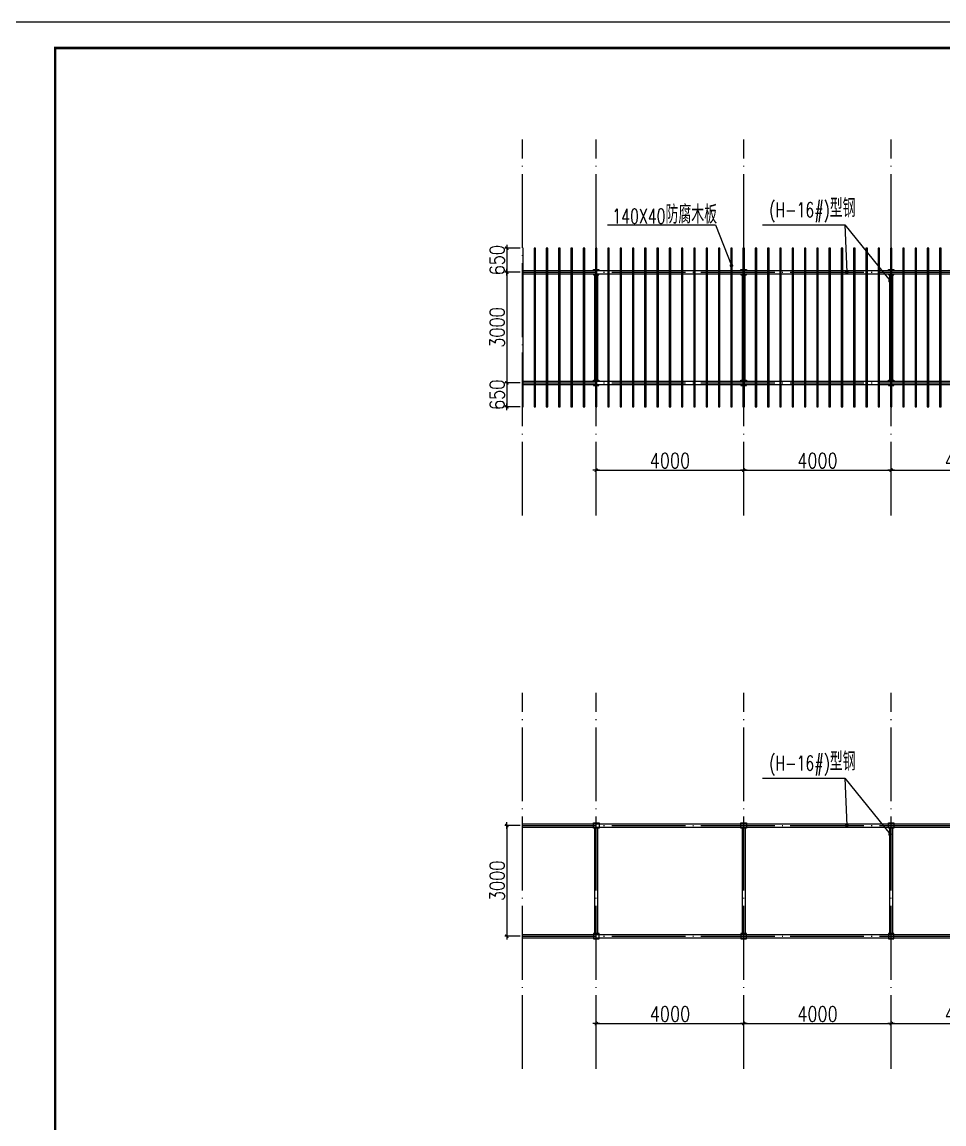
# Model space of a CAD drawing. Header units: inches. Extents: x -2316 to 955, y -265 to 742.
# Drawn here: x -1122.4 to -945.2, y -56.6 to 155.1 of the extents above; entities that cross this region are included whole.
import ezdxf

# ---------------------------------------------------------------- set-up
doc = ezdxf.new("R2010")
doc.units = ezdxf.units.IN
doc.header["$LTSCALE"] = 1000
doc.header["$MEASUREMENT"] = 0
doc.linetypes.add('CONTINOUS', pattern=[0])
doc.linetypes.add('DOTE', pattern=[2.42, 2, -0.2, 0.02, -0.2])
for name, color, linetype in [('COLUMN', 7, 'Continuous'), ('G13', 7, 'CONTINOUS'), ('PUB_DIM', 3, 'Continuous'), ('文字和字符', 7, 'Continuous'), ('标注层', 3, 'Continuous')]:
    doc.layers.add(name, color=color, linetype=linetype)
doc.styles.add('DIM_FONT', font='SIMPLEX.shx', dxfattribs={"width": 0.8})
doc.styles.add('HZPMK', font='romand.shx', dxfattribs={"width": 0.7, "bigfont": 'hztxt.shx'})
doc.dimstyles.new('NORMAL', dxfattribs={"dimscale": 0.2, "dimtxt": 300, "dimasz": 1, "dimexe": 250, "dimexo": 300, "dimgap": 150, "dimtad": 1, "dimdec": 0, "dimzin": 0, "dimdsep": 46, "dimtxsty": 'DIM_FONT', "dimblk": '_DIMX', "dimcen": 0.09, "dimclrt": 7, "dimadec": 0, "dimazin": 0, "dimtfac": 1, "dimtdec": 0, "dimtix": 1, "dimtmove": 2, "dimatfit": 3, "dimldrblk": '_DIMX', "dimfxl": 1, "dimtolj": 1, "dimtzin": 0, "dimarcsym": 0})

# ---------------------------------------------------------------- blocks, each defined once
blk = doc.blocks.new('TKK')
at = {"layer": '文字和字符'}
blk.add_lwpolyline([(0, 0), (1189, 0), (1189, 841), (0, 841)], close=True, dxfattribs=at)
at = {"layer": '文字和字符', "const_width": 1}
blk.add_lwpolyline([(25, 10), (1179, 10), (1179, 831), (25, 831)], close=True, dxfattribs=at)
blk = doc.blocks.new('_YZH')
at = {"const_width": 0.5}
blk.add_lwpolyline([(-0.25, 0, 1), (0.25, 0, 1)], format="xyb", close=True, dxfattribs=at)
blk = doc.blocks.new('_DIMX')
blk.add_line((-150, 0), (150, 0))
at = {"const_width": 50}
blk.add_lwpolyline([(-70, -70), (70, 70)], dxfattribs=at)
blk = doc.blocks.new('*D392')
at = {"layer": 'Defpoints', "color": 0, "transparency": 16777216}
for p in [(-416, -8975), (-841, -9625), (-416, -9625)]:
    blk.add_point(p, dxfattribs=at)
at = {"layer": 'PUB_DIM', "color": 0, "lineweight": -2, "transparency": 16777216}
for p, q in [((-476, -8975), (-891, -8975)), ((-841, -8974), (-841, -8973)), ((-841, -8975), (-841, -9625)), ((-476, -9625), (-891, -9625)), ((-841, -9625), (-841, -9626))]:
    blk.add_line(p, q, dxfattribs=at)
at = {"layer": 'PUB_DIM', "color": 0, "lineweight": -2, "transparency": 16777216, "xscale": 0.6000000000000001, "yscale": 0.6000000000000001, "zscale": 0.6000000000000001}
for p, rotation in [((-841, -8975), 270), ((-841, -9625), 90)]:
    blk.add_blockref('_DIMX', p, dxfattribs=dict(at, rotation=rotation))
at = {"layer": 'PUB_DIM', "color": 7, "transparency": 16777216, "insert": (-1101, -9300), "char_height": 400, "attachment_point": 5, "rotation": 90, "style": 'DIM_FONT'}
blk.add_mtext('\\A1;650', dxfattribs=at)
blk = doc.blocks.new('*D393')
at = {"layer": 'Defpoints', "color": 0, "transparency": 16777216}
for p in [(-416, -9625), (-841, -12625), (-416, -12625)]:
    blk.add_point(p, dxfattribs=at)
at = {"layer": 'PUB_DIM', "color": 0, "lineweight": -2, "transparency": 16777216}
for p, q in [((-476, -9625), (-891, -9625)), ((-841, -9625), (-841, -12624)), ((-476, -12625), (-891, -12625))]:
    blk.add_line(p, q, dxfattribs=at)
at = {"layer": 'PUB_DIM', "color": 0, "lineweight": -2, "transparency": 16777216, "xscale": 0.6000000000000001, "yscale": 0.6000000000000001, "zscale": 0.6000000000000001}
for p, rotation in [((-841, -9625), 90), ((-841, -12625), 270)]:
    blk.add_blockref('_DIMX', p, dxfattribs=dict(at, rotation=rotation))
at = {"layer": 'PUB_DIM', "color": 7, "transparency": 16777216, "insert": (-1101, -11125), "char_height": 400, "attachment_point": 5, "rotation": 90, "style": 'DIM_FONT'}
blk.add_mtext('\\A1;3000', dxfattribs=at)
blk = doc.blocks.new('*D394')
at = {"layer": 'Defpoints', "color": 0, "transparency": 16777216}
for p in [(-416, -12625), (-841, -13275), (-416, -13275)]:
    blk.add_point(p, dxfattribs=at)
at = {"layer": 'PUB_DIM', "color": 0, "lineweight": -2, "transparency": 16777216}
for p, q in [((-476, -12625), (-891, -12625)), ((-841, -12624), (-841, -12623)), ((-841, -12625), (-841, -13275)), ((-476, -13275), (-891, -13275)), ((-841, -13275), (-841, -13276))]:
    blk.add_line(p, q, dxfattribs=at)
at = {"layer": 'PUB_DIM', "color": 0, "lineweight": -2, "transparency": 16777216, "xscale": 0.6000000000000001, "yscale": 0.6000000000000001, "zscale": 0.6000000000000001}
for p, rotation in [((-841, -12625), 270), ((-841, -13275), 90)]:
    blk.add_blockref('_DIMX', p, dxfattribs=dict(at, rotation=rotation))
at = {"layer": 'PUB_DIM', "color": 7, "transparency": 16777216, "insert": (-1101, -12950), "char_height": 400, "attachment_point": 5, "rotation": 90, "style": 'DIM_FONT'}
blk.add_mtext('\\A1;650', dxfattribs=at)
blk = doc.blocks.new('*D396')
at = {"layer": 'Defpoints', "color": 0, "transparency": 16777216}
for p in [(1584, -14995), (5584, -14995), (5584, -14995)]:
    blk.add_point(p, dxfattribs=at)
at = {"layer": 'PUB_DIM', "color": 0, "lineweight": -2, "transparency": 16777216}
for p, q in [((1584, -14935), (1584, -14945)), ((5584, -14935), (5584, -14945)), ((1585, -14995), (5584, -14995))]:
    blk.add_line(p, q, dxfattribs=at)
at = {"layer": 'PUB_DIM', "color": 0, "lineweight": -2, "transparency": 16777216, "xscale": 0.6000000000000001, "yscale": 0.6000000000000001, "zscale": 0.6000000000000001, "rotation": 180}
blk.add_blockref('_DIMX', (1584, -14995), dxfattribs=at)
at = {"layer": 'PUB_DIM', "color": 0, "lineweight": -2, "transparency": 16777216, "xscale": 0.6000000000000001, "yscale": 0.6000000000000001, "zscale": 0.6000000000000001}
blk.add_blockref('_DIMX', (5584, -14995), dxfattribs=at)
at = {"layer": 'PUB_DIM', "color": 7, "transparency": 16777216, "insert": (3584, -14735), "char_height": 400, "attachment_point": 5, "style": 'DIM_FONT'}
blk.add_mtext('\\A1;4000', dxfattribs=at)
blk = doc.blocks.new('*D402')
at = {"layer": 'Defpoints', "color": 0, "transparency": 16777216}
for p in [(5584, -14995), (9584, -14995), (9584, -14995)]:
    blk.add_point(p, dxfattribs=at)
at = {"layer": 'PUB_DIM', "color": 0, "lineweight": -2, "transparency": 16777216}
for p, q in [((5584, -14935), (5584, -14945)), ((9584, -14935), (9584, -14945)), ((5585, -14995), (9584, -14995))]:
    blk.add_line(p, q, dxfattribs=at)
at = {"layer": 'PUB_DIM', "color": 0, "lineweight": -2, "transparency": 16777216, "xscale": 0.6000000000000001, "yscale": 0.6000000000000001, "zscale": 0.6000000000000001, "rotation": 180}
blk.add_blockref('_DIMX', (5584, -14995), dxfattribs=at)
at = {"layer": 'PUB_DIM', "color": 0, "lineweight": -2, "transparency": 16777216, "xscale": 0.6000000000000001, "yscale": 0.6000000000000001, "zscale": 0.6000000000000001}
blk.add_blockref('_DIMX', (9584, -14995), dxfattribs=at)
at = {"layer": 'PUB_DIM', "color": 7, "transparency": 16777216, "insert": (7584, -14735), "char_height": 400, "attachment_point": 5, "style": 'DIM_FONT'}
blk.add_mtext('\\A1;4000', dxfattribs=at)
blk = doc.blocks.new('*D403')
at = {"layer": 'Defpoints', "color": 0, "transparency": 16777216}
for p in [(9584, -14995), (13584, -14995), (13584, -14995)]:
    blk.add_point(p, dxfattribs=at)
at = {"layer": 'PUB_DIM', "color": 0, "lineweight": -2, "transparency": 16777216}
for p, q in [((9584, -14935), (9584, -14945)), ((13584, -14935), (13584, -14945)), ((9585, -14995), (13584, -14995))]:
    blk.add_line(p, q, dxfattribs=at)
at = {"layer": 'PUB_DIM', "color": 0, "lineweight": -2, "transparency": 16777216, "xscale": 0.6000000000000001, "yscale": 0.6000000000000001, "zscale": 0.6000000000000001, "rotation": 180}
blk.add_blockref('_DIMX', (9584, -14995), dxfattribs=at)
at = {"layer": 'PUB_DIM', "color": 0, "lineweight": -2, "transparency": 16777216, "xscale": 0.6000000000000001, "yscale": 0.6000000000000001, "zscale": 0.6000000000000001}
blk.add_blockref('_DIMX', (13584, -14995), dxfattribs=at)
at = {"layer": 'PUB_DIM', "color": 7, "transparency": 16777216, "insert": (11584, -14735), "char_height": 400, "attachment_point": 5, "style": 'DIM_FONT'}
blk.add_mtext('\\A1;4000', dxfattribs=at)
blk = doc.blocks.new('*D397')
at = {"layer": 'Defpoints', "color": 0, "transparency": 16777216}
for p in [(-3620, -11501), (-4045, -14501), (-3620, -14501)]:
    blk.add_point(p, dxfattribs=at)
at = {"layer": 'PUB_DIM', "color": 0, "lineweight": -2, "transparency": 16777216}
for p, q in [((-3680, -11501), (-4095, -11501)), ((-4045, -11501), (-4045, -14500)), ((-3680, -14501), (-4095, -14501))]:
    blk.add_line(p, q, dxfattribs=at)
at = {"layer": 'PUB_DIM', "color": 0, "lineweight": -2, "transparency": 16777216, "xscale": 0.6000000000000001, "yscale": 0.6000000000000001, "zscale": 0.6000000000000001}
for p, rotation in [((-4045, -11501), 90), ((-4045, -14501), 270)]:
    blk.add_blockref('_DIMX', p, dxfattribs=dict(at, rotation=rotation))
at = {"layer": 'PUB_DIM', "color": 7, "transparency": 16777216, "insert": (-4305, -13001), "char_height": 400, "attachment_point": 5, "rotation": 90, "style": 'DIM_FONT'}
blk.add_mtext('\\A1;3000', dxfattribs=at)
blk = doc.blocks.new('*D399')
at = {"layer": 'Defpoints', "color": 0, "transparency": 16777216}
for p in [(-1620, -16871), (2380, -16871), (2380, -16871)]:
    blk.add_point(p, dxfattribs=at)
at = {"layer": 'PUB_DIM', "color": 0, "lineweight": -2, "transparency": 16777216}
for p, q in [((-1620, -16811), (-1620, -16821)), ((-1619, -16871), (2379, -16871)), ((2380, -16811), (2380, -16821))]:
    blk.add_line(p, q, dxfattribs=at)
at = {"layer": 'PUB_DIM', "color": 0, "lineweight": -2, "transparency": 16777216, "xscale": 0.6000000000000001, "yscale": 0.6000000000000001, "zscale": 0.6000000000000001, "rotation": 180}
blk.add_blockref('_DIMX', (-1620, -16871), dxfattribs=at)
at = {"layer": 'PUB_DIM', "color": 0, "lineweight": -2, "transparency": 16777216, "xscale": 0.6000000000000001, "yscale": 0.6000000000000001, "zscale": 0.6000000000000001}
blk.add_blockref('_DIMX', (2380, -16871), dxfattribs=at)
at = {"layer": 'PUB_DIM', "color": 7, "transparency": 16777216, "insert": (380, -16611), "char_height": 400, "attachment_point": 5, "style": 'DIM_FONT'}
blk.add_mtext('\\A1;4000', dxfattribs=at)
blk = doc.blocks.new('*D415')
at = {"layer": 'Defpoints', "color": 0, "transparency": 16777216}
for p in [(2380, -16871), (6380, -16871), (6380, -16871)]:
    blk.add_point(p, dxfattribs=at)
at = {"layer": 'PUB_DIM', "color": 0, "lineweight": -2, "transparency": 16777216}
for p, q in [((2380, -16811), (2380, -16821)), ((2381, -16871), (6379, -16871)), ((6380, -16811), (6380, -16821))]:
    blk.add_line(p, q, dxfattribs=at)
at = {"layer": 'PUB_DIM', "color": 0, "lineweight": -2, "transparency": 16777216, "xscale": 0.6000000000000001, "yscale": 0.6000000000000001, "zscale": 0.6000000000000001, "rotation": 180}
blk.add_blockref('_DIMX', (2380, -16871), dxfattribs=at)
at = {"layer": 'PUB_DIM', "color": 0, "lineweight": -2, "transparency": 16777216, "xscale": 0.6000000000000001, "yscale": 0.6000000000000001, "zscale": 0.6000000000000001}
blk.add_blockref('_DIMX', (6380, -16871), dxfattribs=at)
at = {"layer": 'PUB_DIM', "color": 7, "transparency": 16777216, "insert": (4380, -16611), "char_height": 400, "attachment_point": 5, "style": 'DIM_FONT'}
blk.add_mtext('\\A1;4000', dxfattribs=at)
blk = doc.blocks.new('*D416')
at = {"layer": 'Defpoints', "color": 0, "transparency": 16777216}
for p in [(6380, -16871), (10380, -16871), (10380, -16871)]:
    blk.add_point(p, dxfattribs=at)
at = {"layer": 'PUB_DIM', "color": 0, "lineweight": -2, "transparency": 16777216}
for p, q in [((6380, -16811), (6380, -16821)), ((6381, -16871), (10379, -16871)), ((10380, -16811), (10380, -16821))]:
    blk.add_line(p, q, dxfattribs=at)
at = {"layer": 'PUB_DIM', "color": 0, "lineweight": -2, "transparency": 16777216, "xscale": 0.6000000000000001, "yscale": 0.6000000000000001, "zscale": 0.6000000000000001, "rotation": 180}
blk.add_blockref('_DIMX', (6380, -16871), dxfattribs=at)
at = {"layer": 'PUB_DIM', "color": 0, "lineweight": -2, "transparency": 16777216, "xscale": 0.6000000000000001, "yscale": 0.6000000000000001, "zscale": 0.6000000000000001}
blk.add_blockref('_DIMX', (10380, -16871), dxfattribs=at)
at = {"layer": 'PUB_DIM', "color": 7, "transparency": 16777216, "insert": (8380, -16611), "char_height": 400, "attachment_point": 5, "style": 'DIM_FONT'}
blk.add_mtext('\\A1;4000', dxfattribs=at)
blk = doc.blocks.new('A$C3E9B4AE6')
at = {"layer": 'G13', "color": 1, "linetype": 'DOTE'}
for p, q in [((-415.7, -16224.6), (-415.7, -6024.6)), ((1584.3, -16224.6), (1584.3, -6024.6)), ((5584.3, -16224.6), (5584.3, -6024.6)), ((9584.3, -16224.6), (9584.3, -6024.6))]:
    blk.add_line(p, q, dxfattribs=at)
at = {"layer": 'G13'}
for points in [[(-415.7, -13274.6), (-395.7, -13274.6), (-395.7, -8974.6), (-415.7, -8974.6)], [(1509.3, -9580.6), (1509.3, -9549.6), (1564.3, -9549.6)], [(1604.3, -9549.6), (1659.3, -9549.6), (1659.3, -9580.6)], [(5509.3, -9580.6), (5509.3, -9549.6), (5564.3, -9549.6)], [(5604.3, -9549.6), (5659.3, -9549.6), (5659.3, -9580.6)], [(9509.3, -9580.6), (9509.3, -9549.6), (9564.3, -9549.6)], [(9604.3, -9549.6), (9659.3, -9549.6), (9659.3, -9580.6)], [(-415.7, -9580.6), (23584.3, -9580.6)], [(-415.7, -9668.6), (23584.3, -9668.6)], [(1509.3, -9668.6), (1509.3, -9699.6), (1540.3, -9699.6)], [(1540.3, -9668.6), (1540.3, -12580.6)], [(1628.3, -12580.6), (1628.3, -9668.6)], [(1628.3, -9699.6), (1659.3, -9699.6), (1659.3, -9668.6)], [(5509.3, -9668.6), (5509.3, -9699.6), (5540.3, -9699.6)], [(5540.3, -9668.6), (5540.3, -12580.6)], [(5628.3, -12580.6), (5628.3, -9668.6)], [(5628.3, -9699.6), (5659.3, -9699.6), (5659.3, -9668.6)], [(9509.3, -9668.6), (9509.3, -9699.6), (9540.3, -9699.6)], [(9540.3, -9668.6), (9540.3, -12580.6)], [(9628.3, -12580.6), (9628.3, -9668.6)], [(9628.3, -9699.6), (9659.3, -9699.6), (9659.3, -9668.6)], [(-415.7, -12580.6), (23584.3, -12580.6)], [(-415.7, -12668.6), (23584.3, -12668.6)], [(1509.3, -12580.6), (1509.3, -12549.6), (1540.3, -12549.6)], [(1509.3, -12668.6), (1509.3, -12699.6), (1564.3, -12699.6)], [(1604.3, -12699.6), (1659.3, -12699.6), (1659.3, -12668.6)], [(1628.3, -12549.6), (1659.3, -12549.6), (1659.3, -12580.6)], [(5509.3, -12580.6), (5509.3, -12549.6), (5540.3, -12549.6)], [(5509.3, -12668.6), (5509.3, -12699.6), (5564.3, -12699.6)], [(5604.3, -12699.6), (5659.3, -12699.6), (5659.3, -12668.6)], [(5628.3, -12549.6), (5659.3, -12549.6), (5659.3, -12580.6)], [(9509.3, -12580.6), (9509.3, -12549.6), (9540.3, -12549.6)], [(9509.3, -12668.6), (9509.3, -12699.6), (9564.3, -12699.6)], [(9604.3, -12699.6), (9659.3, -12699.6), (9659.3, -12668.6)], [(9628.3, -12549.6), (9659.3, -12549.6), (9659.3, -12580.6)]]:
    blk.add_lwpolyline(points, dxfattribs=at)
for points in [[(-102.4, -8974.6), (-102.4, -13274.6), (-62.4, -13274.6), (-62.4, -8974.6)], [(230.9, -8974.6), (230.9, -13274.6), (270.9, -13274.6), (270.9, -8974.6)], [(564.3, -8974.6), (564.3, -13274.6), (604.3, -13274.6), (604.3, -8974.6)], [(897.6, -8974.6), (897.6, -13274.6), (937.6, -13274.6), (937.6, -8974.6)], [(1230.9, -8974.6), (1230.9, -13274.6), (1270.9, -13274.6), (1270.9, -8974.6)], [(1564.3, -8974.6), (1564.3, -13274.6), (1604.3, -13274.6), (1604.3, -8974.6)], [(1897.6, -8974.6), (1897.6, -13274.6), (1937.6, -13274.6), (1937.6, -8974.6)], [(2230.9, -8974.6), (2230.9, -13274.6), (2270.9, -13274.6), (2270.9, -8974.6)], [(2564.3, -8974.6), (2564.3, -13274.6), (2604.3, -13274.6), (2604.3, -8974.6)], [(2897.6, -8974.6), (2897.6, -13274.6), (2937.6, -13274.6), (2937.6, -8974.6)], [(3230.9, -8974.6), (3230.9, -13274.6), (3270.9, -13274.6), (3270.9, -8974.6)], [(3564.3, -8974.6), (3564.3, -13274.6), (3604.3, -13274.6), (3604.3, -8974.6)], [(3897.6, -8974.6), (3897.6, -13274.6), (3937.6, -13274.6), (3937.6, -8974.6)], [(4230.9, -8974.6), (4230.9, -13274.6), (4270.9, -13274.6), (4270.9, -8974.6)], [(4564.3, -8974.6), (4564.3, -13274.6), (4604.3, -13274.6), (4604.3, -8974.6)], [(4897.6, -8974.6), (4897.6, -13274.6), (4937.6, -13274.6), (4937.6, -8974.6)], [(5230.9, -8974.6), (5230.9, -13274.6), (5270.9, -13274.6), (5270.9, -8974.6)], [(5564.3, -8974.6), (5564.3, -13274.6), (5604.3, -13274.6), (5604.3, -8974.6)], [(5897.6, -8974.6), (5897.6, -13274.6), (5937.6, -13274.6), (5937.6, -8974.6)], [(6230.9, -8974.6), (6230.9, -13274.6), (6270.9, -13274.6), (6270.9, -8974.6)], [(6564.3, -8974.6), (6564.3, -13274.6), (6604.3, -13274.6), (6604.3, -8974.6)], [(6897.6, -8974.6), (6897.6, -13274.6), (6937.6, -13274.6), (6937.6, -8974.6)], [(7230.9, -8974.6), (7230.9, -13274.6), (7270.9, -13274.6), (7270.9, -8974.6)], [(7564.3, -8974.6), (7564.3, -13274.6), (7604.3, -13274.6), (7604.3, -8974.6)], [(7897.6, -8974.6), (7897.6, -13274.6), (7937.6, -13274.6), (7937.6, -8974.6)], [(8230.9, -8974.6), (8230.9, -13274.6), (8270.9, -13274.6), (8270.9, -8974.6)], [(8564.3, -8974.6), (8564.3, -13274.6), (8604.3, -13274.6), (8604.3, -8974.6)], [(8897.6, -8974.6), (8897.6, -13274.6), (8937.6, -13274.6), (8937.6, -8974.6)], [(9230.9, -8974.6), (9230.9, -13274.6), (9270.9, -13274.6), (9270.9, -8974.6)], [(9564.3, -8974.6), (9564.3, -13274.6), (9604.3, -13274.6), (9604.3, -8974.6)], [(9897.6, -8974.6), (9897.6, -13274.6), (9937.6, -13274.6), (9937.6, -8974.6)], [(10230.9, -8974.6), (10230.9, -13274.6), (10270.9, -13274.6), (10270.9, -8974.6)], [(10564.3, -8974.6), (10564.3, -13274.6), (10604.3, -13274.6), (10604.3, -8974.6)], [(10897.6, -8974.6), (10897.6, -13274.6), (10937.6, -13274.6), (10937.6, -8974.6)]]:
    blk.add_lwpolyline(points, close=True, dxfattribs=at)
at = {"layer": 'G13', "color": 1, "linetype": 'DOTE'}
for points in [[(-415.7, -9624.6), (47584.3, -9624.6)], [(-415.7, -12624.6), (47584.3, -12624.6)]]:
    blk.add_lwpolyline(points, dxfattribs=at)
at = {"layer": '标注层'}
blk.add_line((8324, -8345.8), (9553.4, -9862.2), dxfattribs=at)
for points in [[(1889.3, -8345.5), (4816.8, -8345.5), (5251.8, -9445.2)], [(6089.6, -8345.4), (8324, -8345.8), (8380.5, -9626.8)]]:
    blk.add_lwpolyline(points, dxfattribs=at)
at = {"layer": 'COLUMN', "xscale": 100, "yscale": 100, "zscale": 100}
for p in [(5251.8, -9445.2), (8380.4, -9624.6), (9553.4, -9862.2)]:
    blk.add_blockref('_YZH', p, dxfattribs=at)
at = {"layer": '标注层', "char_height": 400, "attachment_point": 9, "style": 'HZPMK'}
for s, insert in [('140X40\\H500;防腐木板', (4862.1, -8312.3)), ('(H-16#)\\H500;型钢', (8618.1, -8270.5))]:
    blk.add_mtext(s, dxfattribs=dict(at, insert=insert))
at = {"layer": 'PUB_DIM'}
for p1, p2, distance, picture, middle in [((-415.7, -8974.6), (-415.7, -9624.6), -425.5, '*D392', (-1101.2, -9299.6)), ((-415.7, -9624.6), (-415.7, -12624.6), -425.5, '*D393', (-1101.2, -11124.6)), ((-415.7, -12624.6), (-415.7, -13274.6), -425.5, '*D394', (-1101.2, -12949.6)), ((1584.3, -14994.8), (5584.3, -14994.8), 0, '*D396', (3584.3, -14734.8)), ((5584.3, -14994.8), (9584.3, -14994.8), 0, '*D402', (7584.3, -14734.8)), ((9584.3, -14994.8), (13584.3, -14994.8), 0, '*D403', (11584.3, -14734.8))]:
    dim = blk.add_aligned_dim(p1=p1, p2=p2, distance=distance, dimstyle='NORMAL', override={"dimtxt": 2000, "dimasz": 3, "dimgap": 300}, dxfattribs=at)
    dim.commit()
    dim.dimension.update_dxf_attribs({"geometry": picture, "text_midpoint": middle})
blk = doc.blocks.new('A$C4B946BC3')
for points in [[(-1695, -11425.5), (-1545, -11425.5), (-1545, -11575.5), (-1695, -11575.5)], [(2305, -11425.5), (2455, -11425.5), (2455, -11575.5), (2305, -11575.5)], [(6305, -11425.5), (6455, -11425.5), (6455, -11575.5), (6305, -11575.5)], [(-1695, -14575.5), (-1545, -14575.5), (-1545, -14425.5), (-1695, -14425.5)], [(2305, -14575.5), (2455, -14575.5), (2455, -14425.5), (2305, -14425.5)], [(6305, -14575.5), (6455, -14575.5), (6455, -14425.5), (6305, -14425.5)]]:
    blk.add_lwpolyline(points, close=True)
at = {"layer": 'G13', "color": 1, "linetype": 'DOTE'}
for p, q in [((-3620, -18100.5), (-3620, -7900.5)), ((-1620, -18100.5), (-1620, -7900.5)), ((2380, -18100.5), (2380, -7900.5)), ((6380, -18100.5), (6380, -7900.5))]:
    blk.add_line(p, q, dxfattribs=at)
at = {"layer": 'G13'}
for points in [[(-3620, -11456.5), (20380, -11456.5)], [(-3620, -11544.5), (20380, -11544.5)], [(-1664, -11544.5), (-1664, -14456.5)], [(-1576, -14456.5), (-1576, -11544.5)], [(2336, -11544.5), (2336, -14456.5)], [(2424, -14456.5), (2424, -11544.5)], [(6336, -11544.5), (6336, -14456.5)], [(6424, -14456.5), (6424, -11544.5)], [(-3620, -14456.5), (20380, -14456.5)], [(-3620, -14544.5), (20380, -14544.5)]]:
    blk.add_lwpolyline(points, dxfattribs=at)
at = {"layer": 'G13', "color": 1, "linetype": 'DOTE'}
for points in [[(-3620, -11500.5), (44380, -11500.5)], [(-3620, -14500.5), (44380, -14500.5)]]:
    blk.add_lwpolyline(points, dxfattribs=at)
at = {"layer": '标注层'}
blk.add_line((5119.8, -10221.7), (6349.2, -11738.1), dxfattribs=at)
blk.add_lwpolyline([(2885.3, -10221.3), (5119.8, -10221.7), (5176.3, -11502.7)], dxfattribs=at)
at = {"layer": 'COLUMN', "xscale": 100, "yscale": 100, "zscale": 100}
for p in [(5176.2, -11500.5), (6349.2, -11738.1)]:
    blk.add_blockref('_YZH', p, dxfattribs=at)
at = {"layer": '标注层', "insert": (5413.9, -10146.4), "char_height": 400, "attachment_point": 9, "style": 'HZPMK'}
blk.add_mtext('(H-16#)\\H500;型钢', dxfattribs=at)
at = {"layer": 'PUB_DIM'}
for p1, p2, distance, picture, middle in [((-3620, -11500.5), (-3620, -14500.5), -425.5, '*D397', (-4305.4, -13000.5)), ((-1620, -16870.7), (2380, -16870.7), 0, '*D399', (380, -16610.7)), ((2380, -16870.7), (6380, -16870.7), 0, '*D415', (4380, -16610.7)), ((6380, -16870.7), (10380, -16870.7), 0, '*D416', (8380, -16610.7))]:
    dim = blk.add_aligned_dim(p1=p1, p2=p2, distance=distance, dimstyle='NORMAL', override={"dimtxt": 2000, "dimasz": 3, "dimgap": 300}, dxfattribs=at)
    dim.commit()
    dim.dimension.update_dxf_attribs({"geometry": picture, "text_midpoint": middle})

msp = doc.modelspace()

# ---------------------------------------------------------------- block references
at = {"xscale": 0.4995794785534144, "yscale": 0.4995794785534144, "zscale": 0.4995794785534144}
msp.add_blockref('TKK', (-1128.48, -265.06), dxfattribs=at)
at = {"layer": 'G13', "xscale": 0.007086059787094432, "yscale": 0.007086059787094432, "zscale": 0.007086059787094432}
for name, p in [('A$C3E9B4AE6', (-1023.23, 175.24)), ('A$C4B946BC3', (-1000.52, 82.23))]:
    msp.add_blockref(name, p, dxfattribs=at)

doc.saveas('drawing.dxf')
